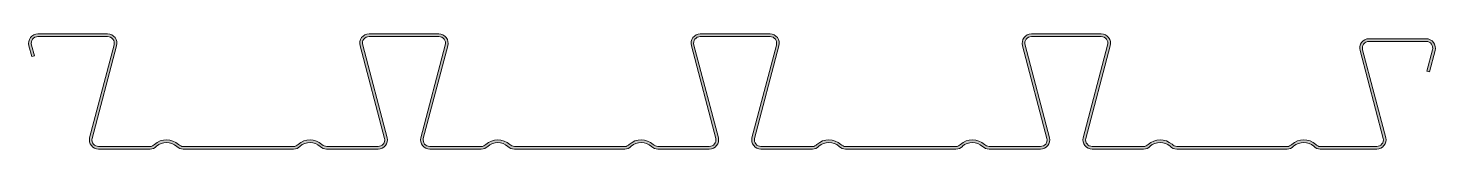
# Model space of a CAD drawing. Header units: metres. Extents: x -20 to 617, y 0 to 52.
import ezdxf

# ---------------------------------------------------------------- set-up
doc = ezdxf.new("R2010")
doc.units = ezdxf.units.M
doc.layers.add('A-DETL-GENF', color=92, linetype='Continuous', lineweight=18)

# ---------------------------------------------------------------- blocks, each defined once
blk = doc.blocks.new('23 Comflor - Comflor51-3649425-00_0 Basismaterialen')
at = {"layer": 'A-DETL-GENF'}
h = blk.add_hatch(color=256, dxfattribs=at)
h.paths.add_polyline_path([(138.3, 1.2), (115.01, 1.2), (114.23, 1.32), (113.5, 1.62), (111.26, 3.22), (109.43, 3.95), (107.47, 4.2), (105.52, 3.97), (103.68, 3.26), (102.07, 2.12), (101.63, 1.73), (101.13, 1.44), (100.58, 1.26), (100, 1.2), (50, 1.2), (49.19, 1.34), (48.87, 1.44), (48.37, 1.73), (47.71, 2.28), (46.31, 3.25), (44.46, 3.96), (42.5, 4.2), (40.54, 3.96), (38.69, 3.25), (37.07, 2.12), (36.63, 1.73), (36.13, 1.44), (35.58, 1.26), (35, 1.2), (11.7, 1.2), (10.94, 1.3), (10.23, 1.58), (9.62, 2.04), (9.14, 2.64), (8.83, 3.34), (8.7, 4.09), (8.85, 5.14), (19.89, 47.16), (20, 47.8), (19.93, 48.77), (19.58, 49.8), (19.01, 50.68), (18.48, 51.23), (17.67, 51.76), (16.76, 52.09), (15.8, 52.2), (-15.8, 52.2), (-16.76, 52.09), (-17.68, 51.76), (-18.49, 51.23), (-19.16, 50.52), (-19.65, 49.68), (-19.93, 48.76), (-19.99, 47.79), (-19.83, 46.83), (-18.56, 42), (-17.4, 42.31), (-18.68, 47.15), (-18.8, 47.84), (-18.75, 48.53), (-18.55, 49.19), (-18.2, 49.8), (-17.73, 50.3), (-17.14, 50.68), (-16.49, 50.92), (-15.8, 51), (15.8, 51), (16.49, 50.92), (17.14, 50.68), (17.72, 50.3), (18.2, 49.8), (18.55, 49.2), (18.75, 48.54), (18.8, 47.85), (18.55, 46.66), (7.61, 5.14), (7.5, 4.07), (7.67, 3.01), (8.11, 2.02), (8.78, 1.18), (9.64, 0.54), (10.63, 0.14), (11.7, 0), (35, 0), (35.81, 0.09), (36.59, 0.33), (37.29, 0.73), (37.91, 1.27), (39.28, 2.21), (40.85, 2.8), (42.5, 3), (44.16, 2.8), (45.72, 2.21), (47.09, 1.26), (47.71, 0.73), (48.42, 0.33), (49.19, 0.09), (50, 0), (100, 0), (101.04, 0.16), (101.59, 0.33), (102.3, 0.73), (102.91, 1.26), (104.28, 2.22), (105.84, 2.81), (107.5, 3), (109.15, 2.78), (110.7, 2.16), (112.93, 0.56), (113.93, 0.16), (114.99, 0), (138.3, 0)])
h.paths.add_polyline_path([(438.3, 0), (439.36, 0.14), (440.36, 0.54), (441.22, 1.18), (441.89, 2.02), (442.33, 3.01), (442.5, 4.07), (442.39, 5.14), (431.25, 47.59), (431.2, 47.84), (431.25, 48.53), (431.45, 49.19), (431.8, 49.8), (432.27, 50.3), (432.86, 50.68), (433.51, 50.92), (434.2, 51), (465.8, 51), (466.49, 50.92), (467.14, 50.68), (467.73, 50.3), (468.2, 49.8), (468.55, 49.19), (468.75, 48.53), (468.8, 47.84), (468.55, 46.67), (457.6, 5.12), (457.51, 4.05), (457.68, 2.99), (458.12, 2.01), (458.79, 1.18), (459.65, 0.54), (460.64, 0.14), (461.7, 0), (485, 0), (485.83, 0.09), (486.62, 0.35), (487.33, 0.77), (487.98, 1.32), (489.27, 2.21), (490.96, 2.81), (492.46, 3), (494.1, 2.81), (495.65, 2.24), (497.08, 1.27), (497.71, 0.73), (498.43, 0.33), (499.23, 0.08), (500, 0), (550, 0), (550.81, 0.08), (551.59, 0.33), (552.29, 0.73), (552.9, 1.27), (554.28, 2.21), (555.84, 2.8), (557.5, 3), (559.16, 2.8), (560.72, 2.21), (562.1, 1.27), (562.71, 0.73), (563.42, 0.33), (564.19, 0.08), (565, 0), (590.58, 0), (591.64, 0.14), (592.64, 0.54), (593.5, 1.18), (594.17, 2.02), (594.6, 3.01), (594.77, 4.07), (594.67, 5.14), (584.1, 45.39), (584.06, 45.64), (584.1, 46.33), (584.3, 46.99), (584.65, 47.6), (585.13, 48.1), (585.71, 48.48), (586.36, 48.72), (587.05, 48.8), (612.95, 48.8), (613.64, 48.72), (614.29, 48.48), (614.87, 48.1), (615.35, 47.6), (615.7, 46.99), (615.9, 46.33), (615.94, 45.64), (615.82, 44.95), (613.27, 35.27), (614.43, 34.97), (616.98, 44.63), (617.14, 45.59), (617.08, 46.56), (616.79, 47.48), (616.3, 48.32), (615.63, 49.03), (614.82, 49.56), (613.91, 49.89), (612.95, 50), (587.05, 50), (586.09, 49.89), (585.18, 49.56), (584.37, 49.03), (583.7, 48.32), (583.21, 47.48), (582.92, 46.56), (582.86, 45.59), (583.02, 44.63), (593.5, 4.85), (593.57, 4.09), (593.45, 3.34), (593.14, 2.64), (592.64, 2.03), (592.04, 1.58), (591.33, 1.3), (590.58, 1.2), (565, 1.2), (564.19, 1.34), (563.87, 1.44), (563.37, 1.74), (562.71, 2.29), (561.31, 3.25), (559.46, 3.96), (557.5, 4.2), (555.53, 3.96), (553.68, 3.26), (552.06, 2.13), (551.63, 1.74), (551.13, 1.44), (550.58, 1.26), (550, 1.2), (500, 1.2), (499.17, 1.35), (498.83, 1.46), (498.31, 1.77), (497.65, 2.33), (496.25, 3.29), (494.41, 3.97), (492.45, 4.2), (490.5, 3.95), (488.67, 3.25), (487.06, 2.13), (486.63, 1.74), (486.13, 1.44), (485.58, 1.26), (485, 1.2), (461.7, 1.2), (460.94, 1.3), (460.23, 1.58), (459.62, 2.04), (459.14, 2.64), (458.83, 3.34), (458.7, 4.09), (458.85, 5.14), (469.89, 47.15), (469.99, 47.84), (469.93, 48.76), (469.58, 49.8), (469.01, 50.68), (468.49, 51.23), (467.68, 51.76), (466.76, 52.09), (465.8, 52.2), (434.2, 52.2), (433.24, 52.09), (432.32, 51.76), (431.51, 51.23), (430.84, 50.52), (430.35, 49.68), (430.07, 48.76), (430.01, 47.79), (430.17, 46.83), (441.23, 4.84), (441.3, 4.08), (441.17, 3.32), (440.86, 2.63), (440.36, 2.02), (439.76, 1.58), (439.06, 1.3), (438.3, 1.2), (415, 1.2), (414.42, 1.27), (413.87, 1.44), (413.36, 1.73), (412.78, 2.2), (411.29, 3.25), (409.45, 3.96), (407.49, 4.2), (405.53, 3.96), (403.68, 3.25), (402.07, 2.12), (401.63, 1.73), (401.13, 1.44), (400.58, 1.26), (400, 1.2), (350, 1.2), (349.19, 1.34), (348.87, 1.44), (348.36, 1.73), (347.7, 2.28), (346.3, 3.25), (344.46, 3.96), (342.49, 4.2), (340.53, 3.96), (338.68, 3.26), (337.06, 2.13), (336.63, 1.74), (336.13, 1.44), (335.58, 1.26), (335, 1.2), (311.7, 1.2), (310.94, 1.3), (310.23, 1.58), (309.62, 2.04), (309.14, 2.64), (308.83, 3.34), (308.7, 4.09), (308.85, 5.14), (319.89, 47.15), (319.99, 47.79), (319.93, 48.76), (319.58, 49.8), (319.16, 50.52), (318.49, 51.23), (317.68, 51.76), (316.76, 52.09), (315.8, 52.2), (284.2, 52.2), (283.24, 52.09), (282.32, 51.76), (281.45, 51.16), (280.84, 50.52), (280.35, 49.68), (280.05, 48.53), (280.01, 47.79), (280.17, 46.83), (291.23, 4.85), (291.3, 4.09), (291.17, 3.34), (290.86, 2.64), (290.36, 2.03), (289.77, 1.58), (289.06, 1.3), (288.3, 1.2), (265, 1.2), (264.19, 1.34), (263.87, 1.44), (263.36, 1.73), (262.7, 2.26), (261.3, 3.25), (259.45, 3.96), (257.49, 4.2), (255.53, 3.96), (253.68, 3.26), (252.06, 2.13), (251.63, 1.74), (251.13, 1.44), (250.58, 1.26), (250, 1.2), (200, 1.2), (199.19, 1.34), (198.87, 1.45), (198.36, 1.73), (197.7, 2.27), (196.3, 3.25), (194.46, 3.96), (192.5, 4.2), (190.53, 3.96), (188.69, 3.25), (187.08, 2.11), (186.64, 1.73), (186.13, 1.44), (185.58, 1.26), (185, 1.2), (161.7, 1.2), (160.94, 1.3), (160.24, 1.58), (159.62, 2.04), (159.14, 2.63), (158.83, 3.32), (158.7, 4.08), (158.85, 5.13), (169.89, 47.15), (169.99, 47.79), (169.93, 48.76), (169.58, 49.8), (169.01, 50.68), (168.49, 51.23), (167.68, 51.76), (166.76, 52.09), (165.8, 52.2), (134.2, 52.2), (133.24, 52.09), (132.32, 51.76), (131.51, 51.23), (130.84, 50.52), (130.35, 49.68), (130.07, 48.75), (130, 47.79), (130.17, 46.83), (141.22, 4.85), (141.29, 4.09), (141.17, 3.33), (140.86, 2.63), (140.36, 2.02), (139.77, 1.58), (139.06, 1.3), (138.3, 1.2), (138.3, 0), (139.37, 0.14), (140.36, 0.54), (141.22, 1.18), (141.89, 2.02), (142.32, 3.01), (142.49, 4.07), (142.39, 5.13), (131.32, 47.15), (131.2, 47.83), (131.25, 48.53), (131.45, 49.19), (131.8, 49.8), (132.27, 50.3), (132.86, 50.68), (133.51, 50.92), (134.2, 51), (165.8, 51), (166.49, 50.92), (167.14, 50.68), (167.73, 50.3), (168.2, 49.8), (168.55, 49.19), (168.75, 48.53), (168.75, 47.59), (168.55, 46.67), (157.6, 5.12), (157.5, 4.05), (157.68, 2.99), (158.11, 2.01), (158.78, 1.18), (159.64, 0.54), (160.64, 0.14), (161.7, 0), (185, 0), (185.81, 0.09), (186.59, 0.33), (187.3, 0.73), (187.92, 1.26), (189.28, 2.2), (190.84, 2.8), (192.5, 3), (194.15, 2.8), (195.71, 2.2), (197.08, 1.25), (197.7, 0.73), (198.42, 0.33), (199.2, 0.09), (200, 0), (250, 0), (250.82, 0.09), (251.59, 0.33), (252.29, 0.73), (252.9, 1.27), (254.28, 2.22), (255.84, 2.8), (257.5, 3), (259.15, 2.8), (260.71, 2.2), (262.08, 1.25), (262.7, 0.73), (263.42, 0.33), (264.22, 0.08), (265, 0), (288.3, 0), (289.37, 0.14), (290.36, 0.54), (291.22, 1.18), (291.89, 2.02), (292.33, 3.01), (292.5, 4.07), (292.39, 5.14), (281.32, 47.15), (281.2, 47.84), (281.25, 48.53), (281.45, 49.19), (281.8, 49.8), (282.27, 50.3), (282.86, 50.68), (283.51, 50.92), (284.2, 51), (315.8, 51), (316.49, 50.92), (317.14, 50.68), (317.73, 50.3), (318.2, 49.8), (318.55, 49.19), (318.75, 48.53), (318.8, 47.84), (318.68, 47.15), (307.61, 5.14), (307.5, 4.07), (307.67, 3.01), (308.11, 2.02), (308.78, 1.18), (309.64, 0.54), (310.63, 0.14), (311.7, 0), (335, 0), (335.82, 0.09), (336.59, 0.33), (337.29, 0.73), (337.9, 1.27), (339.28, 2.22), (340.84, 2.8), (342.5, 3), (344.15, 2.8), (345.71, 2.21), (347.09, 1.26), (347.7, 0.73), (348.42, 0.33), (349.21, 0.08), (350, 0), (400, 0), (401.02, 0.15), (401.58, 0.33), (402.29, 0.73), (402.91, 1.26), (404.28, 2.21), (405.84, 2.8), (407.5, 3), (409.15, 2.79), (410.71, 2.2), (412.73, 0.73), (412.93, 0.58), (413.93, 0.15), (415, 0)])
h.paths.add_polyline_path([(35.81, 0.09), (35.81, 0.09), (35.81, 0.09)])
for p, q in [((15.8, 52.2), (-15.8, 52.2)), ((165.8, 52.2), (134.2, 52.2)), ((315.8, 52.2), (284.2, 52.2)), ((465.8, 52.2), (434.2, 52.2)), ((-19.83, 46.83), (-18.56, 42)), ((-17.4, 42.31), (-18.68, 47.15)), ((-15.8, 51), (0, 51)), ((15.8, 51), (0, 51)), ((7.61, 5.14), (18.68, 47.16)), ((8.78, 4.85), (19.84, 46.85)), ((130.17, 46.83), (141.22, 4.85)), ((131.32, 47.15), (142.39, 5.13)), ((165.8, 51), (134.2, 51)), ((157.6, 5.12), (168.68, 47.15)), ((158.77, 4.83), (169.83, 46.83)), ((280.17, 46.83), (291.23, 4.85)), ((281.32, 47.15), (292.39, 5.14)), ((315.8, 51), (284.2, 51)), ((307.61, 5.14), (318.68, 47.15)), ((308.77, 4.85), (319.83, 46.83)), ((430.17, 46.83), (441.23, 4.84)), ((431.32, 47.15), (442.4, 5.12)), ((465.8, 51), (434.2, 51)), ((457.61, 5.14), (468.68, 47.15)), ((458.77, 4.85), (469.83, 46.83)), ((583.02, 44.63), (593.5, 4.85)), ((584.18, 44.95), (594.67, 5.14)), ((612.95, 50), (587.05, 50)), ((600, 48.8), (587.05, 48.8)), ((600, 48.8), (612.95, 48.8)), ((615.82, 44.95), (613.27, 35.27)), ((614.43, 34.97), (616.98, 44.63)), ((-18.56, 42), (-17.4, 42.31)), ((613.27, 35.27), (614.43, 34.97)), ((35, 1.2), (11.7, 1.2)), ((11.7, 0), (35, 0)), ((100, 1.2), (50, 1.2)), ((50, 0), (100, 0)), ((114.99, 0), (138.3, 0)), ((138.3, 1.2), (115.01, 1.2)), ((185, 1.2), (161.7, 1.2)), ((161.7, 0), (185, 0)), ((250, 1.2), (200, 1.2)), ((200, 0), (250, 0)), ((288.3, 1.2), (265, 1.2)), ((265, 0), (288.3, 0)), ((335, 1.2), (311.7, 1.2)), ((311.7, 0), (335, 0)), ((400, 1.2), (350, 1.2)), ((350, 0), (400, 0)), ((438.3, 1.2), (415, 1.2)), ((415, 0), (438.3, 0)), ((485, 1.2), (461.7, 1.2)), ((461.7, 0), (485, 0)), ((550, 1.2), (500, 1.2)), ((500, 0), (550, 0)), ((590.58, 1.2), (565, 1.2)), ((565, 0), (590.58, 0))]:
    blk.add_line(p, q, dxfattribs=at)
for centre, radius, start, end in [((-15.8, 48), 4.2, 90, 196.18844), ((15.8, 48), 4.2, 344.04572, 90), ((134.2, 48), 4.2, 90, 196.17885), ((165.8, 48), 4.2, 343.81151, 90), ((284.2, 48), 4.2, 90, 196.18851), ((315.8, 48), 4.2, 343.81136, 90), ((434.2, 48), 4.2, 90, 196.18861), ((465.8, 48), 4.2, 343.81139, 90), ((-15.8, 48), 3, 90, 196.45012), ((15.8, 48), 3, 343.82641, 90), ((134.2, 48), 3, 90, 196.44122), ((165.8, 48), 3, 343.54994, 90), ((284.2, 48), 3, 90, 196.45004), ((315.8, 48), 3, 343.55014, 90), ((434.2, 48), 3, 90, 196.44991), ((465.8, 48), 3, 343.5501, 90), ((587.05, 45.8), 4.2, 90, 196.18864), ((587.05, 45.8), 3, 90, 196.44986), ((612.95, 45.8), 4.2, 343.81146, 90), ((612.95, 45.8), 3, 343.55, 90), ((11.7, 4.19), 4.19, 166.9678, 270.04234), ((11.7, 4.19), 2.99, 167.29293, 270.05017), ((34.99, 4), 2.8, 270.22178, 317.88553), ((34.99, 4), 4, 270.18558, 316.86569), ((42.5, -3.94), 8.14, 48.08443, 131.86125), ((42.5, -3.94), 6.94, 48.51158, 131.40674), ((50.02, 4.02), 4.02, 223.37837, 269.75385), ((50.02, 4.02), 2.82, 222.42533, 269.70613), ((99.98, 4.02), 2.82, 270.28879, 317.61552), ((99.98, 4.02), 4.02, 270.24187, 316.73049), ((107.44, -3.77), 7.97, 47.11916, 132.36581), ((107.44, -3.77), 6.77, 47.04779, 131.9603), ((115.14, 4.6), 4.6, 227.89766, 268.14733), ((115.14, 4.6), 3.4, 228.03018, 267.84522), ((138.3, 4.19), 4.19, 269.93016, 13.03096), ((138.3, 4.19), 2.99, 269.91733, 12.71427), ((161.7, 4.2), 4.2, 167.36997, 270), ((161.7, 4.2), 3, 167.76211, 270), ((184.97, 4.08), 2.88, 270.50085, 316.9834), ((184.97, 4.08), 4.08, 270.42072, 316.17072), ((192.5, -3.89), 8.09, 47.95367, 132.08547), ((192.5, -3.89), 6.89, 48.32313, 131.7128), ((200.03, 4.1), 4.1, 223.90144, 269.51257), ((200.03, 4.1), 2.9, 223.10088, 269.42036), ((250, 3.95), 2.75, 270, 318.53439), ((250, 3.95), 3.95, 270, 317.38287), ((257.48, -3.93), 8.13, 48.02739, 131.83854), ((257.48, -3.93), 6.93, 48.38524, 131.3335), ((265.04, 4.11), 4.11, 224.08023, 269.46573), ((265.04, 4.11), 2.91, 223.3044, 269.36515), ((288.3, 4.2), 4.2, 270, 12.94062), ((288.3, 4.2), 3, 270, 12.60684), ((311.7, 4.2), 4.2, 167.08075, 270), ((311.7, 4.2), 3, 167.41859, 270), ((335, 3.95), 2.75, 270, 318.54254), ((335, 3.95), 3.95, 270, 317.37648), ((342.49, -3.96), 8.16, 48.18445, 131.76146), ((342.49, -3.96), 6.96, 48.62335, 131.25189), ((350.02, 4.03), 4.03, 223.33642, 269.72957), ((350.02, 4.03), 2.83, 222.35711, 269.67727), ((399.99, 4), 2.8, 270.23087, 317.80889), ((399.99, 4), 4, 270.1932, 316.8269), ((407.48, -3.89), 8.09, 47.86113, 132.00534), ((407.48, -3.89), 6.89, 48.16352, 131.56474), ((415.05, 4.16), 4.16, 224.53772, 269.31589), ((415.05, 4.16), 2.96, 223.89462, 269.1891), ((438.3, 4.2), 4.2, 270, 12.60301), ((438.3, 4.2), 3, 270, 12.20736), ((461.7, 4.2), 4.2, 167.0718, 270), ((461.7, 4.2), 3, 167.40863, 270), ((485, 3.95), 2.75, 270, 318.54598), ((485, 3.95), 3.95, 270, 317.37379), ((492.49, -3.97), 8.17, 48.83082, 131.729), ((492.49, -3.97), 6.97, 49.41988, 131.21754), ((500.02, 4.05), 4.05, 222.31434, 269.64564), ((500.02, 4.05), 2.85, 221.00748, 269.57761), ((550, 3.95), 2.75, 270, 318.54857), ((550, 3.95), 3.95, 270, 317.37176), ((557.5, -3.98), 8.18, 48.27045, 131.70447), ((557.5, -3.98), 6.98, 48.76277, 131.19159), ((565, 3.97), 3.97, 222.82692, 269.93361), ((565, 3.97), 2.77, 221.7042, 269.9205), ((590.58, 4.2), 4.2, 270, 12.91925), ((590.58, 4.2), 3, 270, 12.58141)]:
    blk.add_arc(centre, radius, start, end, dxfattribs=at)

msp = doc.modelspace()

# ---------------------------------------------------------------- block references
msp.add_blockref('23 Comflor - Comflor51-3649425-00_0 Basismaterialen', (0, 0))

doc.saveas('drawing.dxf')
